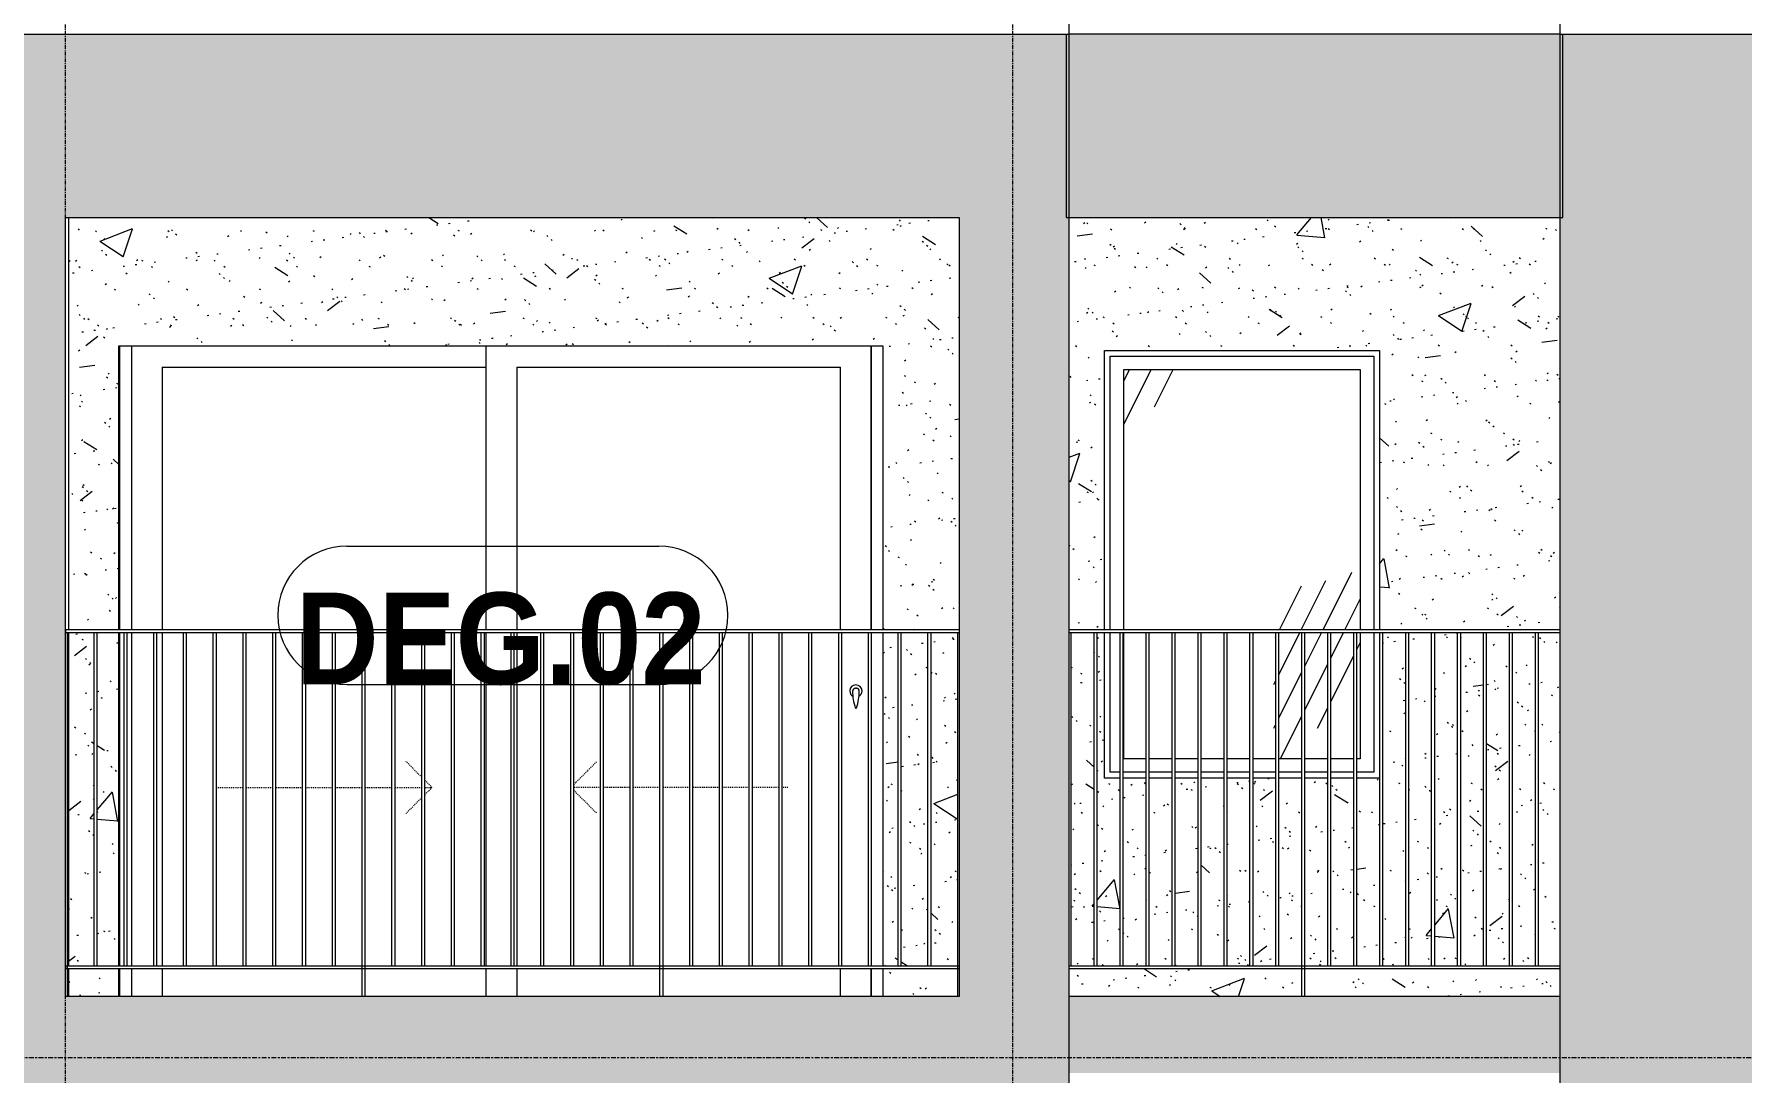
# Model space of a CAD drawing. Header units: millimetres. Extents: x 9199 to 175431, y -4466 to 35300.
# Drawn here: x 107999 to 113587, y 8950 to 12350 of the extents above; entities that cross this region are included whole.
import ezdxf

# ---------------------------------------------------------------- set-up
doc = ezdxf.new("R2010")
doc.units = ezdxf.units.MM
for name, pattern in [('Centre', [31.75, 6.35, -4.7625, 15.875, -4.7625]), ('Dash', [6, 3, -3]), ('Grid Line', [22.225, 12.7, -3.175, 3.175, -3.175])]:
    doc.linetypes.add(name, pattern=pattern)
for name, color, linetype, lineweight in [('0-2', 250, 'Continuous', 5), ('A-DOOR', 31, 'Continuous', 9), ('A-DOOR-FRAM', 31, 'Continuous', 9), ('A-DOOR-HDLN', 31, 'Dash', 18), ('A-DOOR-IDEN', 31, 'Continuous', 9), ('A-FLOR-HRAL', 11, 'Continuous', 9), ('A-FLOR-HRAL-1', 253, 'Continuous', 9), ('A-FLOR-LEVL-2', 51, 'Centre', 9), ('A-GLAZ', 151, 'Continuous', 9), ('A-GLAZ-1', 253, 'Continuous', 9), ('A-GLAZ-2', 7, 'Continuous', 9), ('A-WALL', 113, 'Continuous', 9), ('A-WALL-PATT-1', 9, 'Continuous', 9), ('A-WALL-PATT-2', 111, 'Continuous', 5), ('I-WALL', 2, 'Continuous', 9), ('I-WALL-1', 7, 'Continuous', 9), ('S-GRID-1', 1, 'Grid Line', 9)]:
    doc.layers.add(name, color=color, linetype=linetype, lineweight=lineweight)
doc.styles.add('Arial_B_2', font='arialbd.ttf', dxfattribs={"width": 0.9, "height": 300})
pattern_1 = [(50, (-51555.6, 1200), (1093.104, -95.634), [114.3, -1257.3]), (355, (-51555.6, 1200), (-211.46, 1146.34), [91.44, -1005.84]), (100.451, (-51464.5, 1192), (881.656, 1050.7), [97.14, -1068.54]), (46.184, (-51555.6, 1504.8), (1626.475, -252.26), [171.45, -1885.95]), (96.636, (-51420, 1483.8), (1424.42, 1484.57), [145.71, -1602.81]), (351.184, (-51555.6, 1504.8), (1424.43, 1484.55), [137.16, -1508.76]), (21, (-51403.2, 1428.6), (909.686, -613.59), [114.3, -1257.3]), (326, (-51403.2, 1428.6), (370.81, 1105.13), [91.44, -1005.84]), (71.451, (-51327.4, 1377.5), (1280.503, 491.53), [97.14, -1068.54]), (37.5, (-51555.58, 1200), (18.5313, 507.33), [50.292, -943.356, 50.292, -970.788, -1009.65]), (37.5, (-51555.58, 1200), (18.5313, 507.33), [-2014.728, 50.292, -959.358]), (7.5, (-51555.6, 1200), (400.918, 601.084), [50.292, -531.876, 50.292, -920.496, -384.81]), (7.5, (-51555.6, 1200), (400.918, 601.084), [-1552.956, 50.292, -334.518]), (327.5, (-51895.43, 1200), (813.545, -34.374), [50.292, -330.708, 50.292, -1138.428, -1577.34]), (327.5, (-51895.43, 1200), (813.545, -34.374), [-1569.72, 50.292, -1527.048]), (317.5, (-52047.8, 1200), (888.775, 152.56), [50.292, -445.008, 50.292, -739.14, -1120.14]), (317.5, (-52047.8, 1200), (888.775, 152.56), [-1284.73, 50.29, -1069.85])]
pattern_2 = [(37.5, (-51555.58, 1200), (-4.79953, 146.8239), [5.029, -110.795, 5.029, -124.511, -123.825]), (37.5, (-51555.58, 1200), (-4.79953, 146.8239), [-245.364, 5.029, -118.796]), (7.5, (-51555.58, 1200), (134.8574, 215.0472), [5.029, -57.455, 5.029, -99.365, -40.005]), (7.5, (-51555.58, 1200), (134.8574, 215.0472), [-166.878, 5.029, -34.976]), (327.5, (-51649.3, 1200), (237.29776, 0.4316), [5.029, -33.071, 5.029, -132.131, -179.07]), (327.5, (-51649.3, 1200), (237.29776, 0.4316), [-175.26, 5.029, -174.041]), (317.5, (-51649.3, 1200), (229.067, 66.8792), [5.029, -14.021, 5.029, -84.887, -102.87]), (317.5, (-51649.3, 1200), (229.067, 66.8792), [-108.966, 5.029, -97.841])]

# ---------------------------------------------------------------- blocks, each defined once
blk = doc.blocks.new('M_Fixed - 900 x 1400-V242-TKCS_MẶT ĐỨNG HƯỚNG TÂY')
at = {"layer": 'A-GLAZ'}
h = blk.add_hatch(dxfattribs=at)
h.set_pattern_fill('FP_26', color=256, style=0, pattern_type=2)
h.set_pattern_definition([(63.435, (-51365, 1295.2), (-766.75, 2300.24), [952.5, -571.5, 952.5, -571.5, -1211.71]), (63.435, (-51365, 1295.2), (-766.75, 2300.24), [-3048, 381, -830.7]), (63.435, (-51412.7, 1342.9), (-766.75, 2300.24), [762, -952.5, 571.5, -571.5, -1402.21]), (63.435, (-51412.7, 1342.9), (-766.75, 2300.24), [-2857.5, 666.75, -735.46]), (63.435, (-51412.7, 1485.8), (-766.75, 2300.24), [571.5, -1143, 381, -571.5, -1592.71]), (63.435, (-51412.7, 1485.8), (-766.75, 2300.24), [-2667, 857.25, -735.46]), (63.435, (-51269.8, 1342.9), (-766.75, 2300.24), [571.5, -1143, 476.25, -2068.96]), (63.435, (-51127, 1485.8), (-766.75, 2300.24), [285.75, -1428.75, 190.5, -2354.71]), (63.435, (-51365, 1723.9), (-766.75, 2300.24), [190.5, -1428.75, 190.5, -762, -1687.96]), (63.435, (-51365, 1723.9), (-766.75, 2300.24), [-2571.75, 476.25, -1211.7]), (63.435, (-50507.8, 1581), (-766.75, 2300.24), [952.5, -1428.75, 1143, -754.51]), (63.435, (-50507.8, 1438.1), (-766.75, 2300.24), [1333.5, -952.5, 1428.75, -564.01]), (63.435, (-50412.6, 1485.8), (-766.75, 2300.24), [1524, -762, 1143, -830.71]), (63.435, (-50269.7, 1628.6), (-766.75, 2300.24), [952.5, -1333.5, 762, -1211.71]), (63.435, (-50412.6, 1914.4), (-766.75, 2300.24), [476.25, -1905, 571.5, -1306.96]), (63.435, (-50126.8, 1771.5), (-766.75, 2300.24), [381, -1905, 381, -1592.71])])
h.paths.add_polyline_path([(-69500.5, 9978), (-69500.5, 10390), (-69573.9, 10390), (-69573.9, 9978)])
h.paths.add_polyline_path([(-69490.5, 9978), (-69415.6, 9978), (-69415.6, 10390), (-69490.5, 10390), (-69490.5, 10004.4)])
h.paths.add_polyline_path([(-69405.6, 9978), (-69330.7, 9978), (-69330.7, 10390), (-69405.6, 10390), (-69405.6, 10004.4)])
h.paths.add_polyline_path([(-69320.7, 9978), (-69245.7, 9978), (-69245.7, 10390), (-69320.7, 10390), (-69320.7, 10004.4)])
h.paths.add_polyline_path([(-69235.7, 9978), (-69160.8, 9978), (-69161.9, 10390), (-69235.7, 10390), (-69235.7, 10004.4)])
h.paths.add_polyline_path([(-68799.9, 9978), (-68799.9, 10390), (-68811, 10390), (-68811, 9978)])
h.paths.add_polyline_path([(-68821, 9978), (-68821, 10390), (-68896, 10390), (-68896, 9978)])
h.paths.add_polyline_path([(-69150.8, 9978), (-69075.8, 9978), (-69075.8, 10390), (-69150.8, 10390), (-69150.8, 10004.4)])
h.paths.add_polyline_path([(-68906, 9978), (-68906, 10390), (-68980.9, 10390), (-68980.9, 9978)])
h.paths.add_polyline_path([(-69065.8, 9978), (-68990.9, 9978), (-68990.9, 10390), (-69065.8, 10390), (-69065.8, 10004.4)])
h.paths.add_polyline_path([(-69573.9, 10400), (-68799.9, 10400), (-68799.9, 11252), (-69573.9, 11252), (-69573.9, 11100.4)])
at = {"layer": 'A-GLAZ-2'}
for p, q in [((-69617.9, 10400), (-69617.9, 11296)), ((-69617.9, 11296), (-68755.9, 11296)), ((-68755.9, 11296), (-68755.9, 10400)), ((-69573.9, 10400), (-69573.9, 11252)), ((-69573.9, 11252), (-68799.9, 11252)), ((-68799.9, 11252), (-68799.9, 10400)), ((-69617.9, 9934), (-69617.9, 10390)), ((-69573.9, 9978), (-69573.9, 10390)), ((-68799.9, 10390), (-68799.9, 9978)), ((-68755.9, 10390), (-68755.9, 9934)), ((-69500.5, 9978), (-69573.9, 9978)), ((-69415.6, 9978), (-69490.5, 9978)), ((-69330.7, 9978), (-69405.6, 9978)), ((-69245.7, 9978), (-69320.7, 9978)), ((-69160.8, 9978), (-69235.7, 9978)), ((-69075.8, 9978), (-69150.8, 9978)), ((-68990.9, 9978), (-69065.8, 9978)), ((-68906, 9978), (-68980.9, 9978)), ((-68821, 9978), (-68896, 9978)), ((-68799.9, 9978), (-68811, 9978)), ((-69585.5, 9934), (-69617.9, 9934)), ((-69500.5, 9934), (-69575.5, 9934)), ((-69415.6, 9934), (-69490.5, 9934)), ((-69330.7, 9934), (-69405.6, 9934)), ((-69245.7, 9934), (-69320.7, 9934)), ((-69160.8, 9934), (-69235.7, 9934)), ((-69075.8, 9934), (-69150.8, 9934)), ((-68990.9, 9934), (-69065.8, 9934)), ((-68906, 9934), (-68980.9, 9934)), ((-68821, 9934), (-68896, 9934)), ((-68755.9, 9934), (-68811, 9934))]:
    blk.add_line(p, q, dxfattribs=at)
blk = doc.blocks.new('Railing - 10mm-901206-TKCS_MẶT ĐỨNG HƯỚNG TÂY')
at = {"layer": 'A-FLOR-HRAL-1'}
for p, q in [((-68226.4, 5900), (-68226.4, 6990)), ((-68216.4, 5900), (-68216.4, 6990))]:
    blk.add_line(p, q, dxfattribs=at)
blk = doc.blocks.new('Railing - 50 x 10mm-901224-TKCS_MẶT ĐỨNG HƯỚNG TÂY')
at = {"layer": 'A-FLOR-HRAL-1'}
for p, q in [((-68990.9, 5800), (-68990.9, 6990)), ((-68980.9, 6990), (-68990.9, 6990)), ((-68980.9, 5800), (-68980.9, 6990))]:
    blk.add_line(p, q, dxfattribs=at)
blk = doc.blocks.new('Railing - 10mm-V147-TKCS_MẶT ĐỨNG HƯỚNG TÂY')
at = {"layer": 'A-FLOR-HRAL-1'}
blk.add_line((-69745.352937, 5900), (-69745.352937, 6990), dxfattribs=at)
blk = doc.blocks.new('Railing - Railing-V176-TKCS_MẶT ĐỨNG HƯỚNG TÂY')
at = {"layer": 'A-FLOR-HRAL-1'}
for p, q in [((-69751.9, 12700), (-68146.9, 12700)), ((-68146.9, 12690), (-69751.9, 12690))]:
    blk.add_line(p, q, dxfattribs=at)
for name, p in [('Railing - 10mm-V147-TKCS_MẶT ĐỨNG HƯỚNG TÂY', (0, 6800)), ('Railing - 10mm-901206-TKCS_MẶT ĐỨNG HƯỚNG TÂY', (-1444, 6800)), ('Railing - 10mm-901206-TKCS_MẶT ĐỨNG HƯỚNG TÂY', (-1359, 6800)), ('Railing - 10mm-901206-TKCS_MẶT ĐỨNG HƯỚNG TÂY', (-1274.1, 6800)), ('Railing - 10mm-901206-TKCS_MẶT ĐỨNG HƯỚNG TÂY', (-1189.2, 6800)), ('Railing - 10mm-901206-TKCS_MẶT ĐỨNG HƯỚNG TÂY', (-1104.2, 6800)), ('Railing - 10mm-901206-TKCS_MẶT ĐỨNG HƯỚNG TÂY', (-1019.3, 6800)), ('Railing - 10mm-901206-TKCS_MẶT ĐỨNG HƯỚNG TÂY', (-934.3, 6800)), ('Railing - 10mm-901206-TKCS_MẶT ĐỨNG HƯỚNG TÂY', (-849.4, 6800)), ('Railing - 50 x 10mm-901224-TKCS_MẶT ĐỨNG HƯỚNG TÂY', (0, 6800)), ('Railing - 10mm-901206-TKCS_MẶT ĐỨNG HƯỚNG TÂY', (-679.5, 6800)), ('Railing - 10mm-901206-TKCS_MẶT ĐỨNG HƯỚNG TÂY', (-594.6, 6800)), ('Railing - 10mm-901206-TKCS_MẶT ĐỨNG HƯỚNG TÂY', (-509.6, 6800)), ('Railing - 10mm-901206-TKCS_MẶT ĐỨNG HƯỚNG TÂY', (-424.7, 6800)), ('Railing - 10mm-901206-TKCS_MẶT ĐỨNG HƯỚNG TÂY', (-339.8, 6800)), ('Railing - 10mm-901206-TKCS_MẶT ĐỨNG HƯỚNG TÂY', (-254.8, 6800)), ('Railing - 10mm-901206-TKCS_MẶT ĐỨNG HƯỚNG TÂY', (-169.9, 6800)), ('Railing - 10mm-901206-TKCS_MẶT ĐỨNG HƯỚNG TÂY', (-84.9, 6800)), ('Railing - 10mm-901206-TKCS_MẶT ĐỨNG HƯỚNG TÂY', (0, 6800))]:
    blk.add_blockref(name, p)
blk = doc.blocks.new('Top Rail Type - Top Rail_Internal_-883694-TKCS_MẶT ĐỨNG HƯỚNG TÂY')
at = {"layer": 'A-FLOR-HRAL-1'}
for p, q in [((-68146.9, 7000), (-69751.9, 7000)), ((-68146.9, 6990), (-69751.9, 6990))]:
    blk.add_line(p, q, dxfattribs=at)
blk = doc.blocks.new('NCV_TKTC_TANG 3 - 4_rvt-4-TKCS_MẶT ĐỨNG HƯỚNG TÂY')
at = {"layer": 'A-WALL-PATT-1'}
h = blk.add_hatch(dxfattribs=at)
h.set_pattern_fill('FP_19', color=256, style=0, pattern_type=2)
h.set_pattern_definition(pattern_1)
h.paths.add_polyline_path([(-70116.9, 9200), (-70116.9, 9290), (-70362.4, 9290), (-70362.4, 9200), (-70178.1, 9200)])
h.paths.add_polyline_path([(-73026.9, 9200), (-72862.4, 9200), (-72862.4, 9290), (-73026.9, 9290), (-73026.9, 9212.2)])
h.paths.add_polyline_path([(-70301.8, 9300), (-70214.4, 9300), (-70214.4, 10390), (-70301.8, 10390), (-70301.8, 10004.4)])
h.paths.add_polyline_path([(-73026.9, 9300), (-72942.9, 9300), (-72942.9, 10390), (-73026.9, 10390), (-73026.9, 10004.4)])
h.paths.add_polyline_path([(-72862.4, 9300), (-72862.4, 10390), (-72932.9, 10390), (-72932.9, 9300)])
h.paths.add_polyline_path([(-70362.4, 9300), (-70311.8, 9300), (-70311.8, 10390), (-70362.4, 10390), (-70362.4, 10004.4)])
h.paths.add_polyline_path([(-70204.4, 9300), (-70116.9, 9300), (-70116.9, 10390), (-70204.4, 10390), (-70204.4, 10004.4)])
h.paths.add_polyline_path([(-70233.7, 10400), (-70111.9, 10400), (-70111.9, 11750), (-73026.9, 11750), (-73026.9, 10400), (-72862.4, 10400), (-72862.4, 11330), (-70362.4, 11330), (-70362.4, 10400)])
h = blk.add_hatch(dxfattribs=at)
h.set_pattern_fill('FP_20', color=256, style=0, pattern_type=2)
h.set_pattern_definition(pattern_2)
h.paths.add_polyline_path([(-70116.9, 9200), (-70116.9, 9290), (-70362.4, 9290), (-70362.4, 9200), (-70178.1, 9200)])
h.paths.add_polyline_path([(-73026.9, 9200), (-72862.4, 9200), (-72862.4, 9290), (-73026.9, 9290), (-73026.9, 9212.2)])
h.paths.add_polyline_path([(-70301.8, 9300), (-70214.4, 9300), (-70214.4, 10390), (-70301.8, 10390), (-70301.8, 10004.4)])
h.paths.add_polyline_path([(-73026.9, 9300), (-72942.9, 9300), (-72942.9, 10390), (-73026.9, 10390), (-73026.9, 10004.4)])
h.paths.add_polyline_path([(-72862.4, 9300), (-72862.4, 10390), (-72932.9, 10390), (-72932.9, 9300)])
h.paths.add_polyline_path([(-70362.4, 9300), (-70311.8, 9300), (-70311.8, 10390), (-70362.4, 10390), (-70362.4, 10004.4)])
h.paths.add_polyline_path([(-70204.4, 9300), (-70116.9, 9300), (-70116.9, 10390), (-70204.4, 10390), (-70204.4, 10004.4)])
h.paths.add_polyline_path([(-70233.7, 10400), (-70111.9, 10400), (-70111.9, 11750), (-73026.9, 11750), (-73026.9, 10400), (-72862.4, 10400), (-72862.4, 11330), (-70362.4, 11330), (-70362.4, 10400)])
h = blk.add_hatch(dxfattribs=at)
h.set_pattern_fill('FP_19', color=256, style=0, pattern_type=2)
h.set_pattern_definition(pattern_1)
h.paths.add_polyline_path([(-69732, 9200), (-68990.9, 9200), (-68990.9, 9290), (-69751.9, 9290), (-69751.9, 9200), (-69740.3, 9200)])
h.paths.add_polyline_path([(-68186, 9200), (-68146.9, 9200), (-68146.9, 9290), (-68980.9, 9290), (-68980.9, 9200), (-68249.2, 9200)])
h.paths.add_polyline_path([(-69490.5, 9300), (-69415.6, 9300), (-69415.6, 9915), (-69490.5, 9915)])
h.paths.add_polyline_path([(-69075.8, 9300), (-69075.8, 9915), (-69150.8, 9915), (-69150.8, 9300), (-69119.9, 9300)])
h.paths.add_polyline_path([(-69065.8, 9300), (-68990.9, 9300), (-68990.9, 9915), (-69065.8, 9915), (-69065.8, 9634.7)])
h.paths.add_polyline_path([(-68980.9, 9300), (-68906, 9300), (-68906, 9915), (-68980.9, 9915), (-68980.9, 9707.1)])
h.paths.add_polyline_path([(-68896, 9300), (-68821, 9300), (-68821, 9915), (-68896, 9915), (-68896, 9779.5)])
h.paths.add_polyline_path([(-68811, 9300), (-68736.1, 9300), (-68736.9, 9915), (-68811, 9915), (-68811, 9851.9)])
h.paths.add_polyline_path([(-68726.1, 9300), (-68651.1, 9300), (-68651.1, 10390), (-68726.1, 10390), (-68726.1, 9899.1)])
h.paths.add_polyline_path([(-68641.1, 9300), (-68566.2, 9300), (-68566.2, 10390), (-68641.1, 10390), (-68641.1, 9774.5)])
h.paths.add_polyline_path([(-68481.3, 9300), (-68481.3, 10390), (-68556.2, 10390), (-68556.2, 9300)])
h.paths.add_polyline_path([(-69500.5, 9300), (-69500.5, 9915), (-69575.5, 9915), (-69575.5, 9300)])
h.paths.add_polyline_path([(-69585.5, 9300), (-69585.5, 9915), (-69636.9, 9915), (-69636.9, 10390), (-69660.4, 10390), (-69660.4, 9300)])
h.paths.add_polyline_path([(-69745.4, 9300), (-69670.4, 9300), (-69670.4, 10390), (-69745.4, 10390), (-69745.4, 9350.5)])
h.paths.add_polyline_path([(-69235.7, 9300), (-69160.8, 9300), (-69160.8, 9915), (-69235.7, 9915), (-69235.7, 9489.9)])
h.paths.add_polyline_path([(-68471.3, 9300), (-68396.3, 9300), (-68396.3, 10390), (-68471.3, 10390), (-68471.3, 9525.5)])
h.paths.add_polyline_path([(-68386.3, 9300), (-68311.4, 9300), (-68311.4, 10390), (-68386.3, 10390), (-68386.3, 9400.9)])
h.paths.add_polyline_path([(-69245.7, 9300), (-69245.7, 9915), (-69320.7, 9915), (-69320.7, 9300)])
h.paths.add_polyline_path([(-69330.7, 9300), (-69330.7, 9915), (-69405.6, 9915), (-69405.6, 9300)])
h.paths.add_polyline_path([(-68146.9, 9300), (-68146.9, 10390), (-68216.4, 10390), (-68216.4, 9300), (-68212.1, 9300)])
h.paths.add_polyline_path([(-68301.4, 9300), (-68226.4, 9300), (-68226.4, 10390), (-68301.4, 10390), (-68301.4, 9642.9)])
h.paths.add_polyline_path([(-69687.4, 10400), (-69636.9, 10400), (-69636.9, 11315), (-68736.9, 11315), (-68736.9, 10400), (-68146.9, 10400), (-68146.9, 11750), (-69751.9, 11750), (-69751.9, 10400)])
h = blk.add_hatch(dxfattribs=at)
h.set_pattern_fill('FP_20', color=256, style=0, pattern_type=2)
h.set_pattern_definition(pattern_2)
h.paths.add_polyline_path([(-69732, 9200), (-68990.9, 9200), (-68990.9, 9290), (-69751.9, 9290), (-69751.9, 9200), (-69740.3, 9200)])
h.paths.add_polyline_path([(-68186, 9200), (-68146.9, 9200), (-68146.9, 9290), (-68980.9, 9290), (-68980.9, 9200), (-68249.2, 9200)])
h.paths.add_polyline_path([(-69490.5, 9300), (-69415.6, 9300), (-69415.6, 9915), (-69490.5, 9915)])
h.paths.add_polyline_path([(-69075.8, 9300), (-69075.8, 9915), (-69150.8, 9915), (-69150.8, 9300), (-69119.9, 9300)])
h.paths.add_polyline_path([(-69065.8, 9300), (-68990.9, 9300), (-68990.9, 9915), (-69065.8, 9915), (-69065.8, 9634.7)])
h.paths.add_polyline_path([(-68980.9, 9300), (-68906, 9300), (-68906, 9915), (-68980.9, 9915), (-68980.9, 9707.1)])
h.paths.add_polyline_path([(-68896, 9300), (-68821, 9300), (-68821, 9915), (-68896, 9915), (-68896, 9779.5)])
h.paths.add_polyline_path([(-68811, 9300), (-68736.1, 9300), (-68736.9, 9915), (-68811, 9915), (-68811, 9851.9)])
h.paths.add_polyline_path([(-68726.1, 9300), (-68651.1, 9300), (-68651.1, 10390), (-68726.1, 10390), (-68726.1, 9899.1)])
h.paths.add_polyline_path([(-68641.1, 9300), (-68566.2, 9300), (-68566.2, 10390), (-68641.1, 10390), (-68641.1, 9774.5)])
h.paths.add_polyline_path([(-68481.3, 9300), (-68481.3, 10390), (-68556.2, 10390), (-68556.2, 9300)])
h.paths.add_polyline_path([(-69500.5, 9300), (-69500.5, 9915), (-69575.5, 9915), (-69575.5, 9300)])
h.paths.add_polyline_path([(-69585.5, 9300), (-69585.5, 9915), (-69636.9, 9915), (-69636.9, 10390), (-69660.4, 10390), (-69660.4, 9300)])
h.paths.add_polyline_path([(-69745.4, 9300), (-69670.4, 9300), (-69670.4, 10390), (-69745.4, 10390), (-69745.4, 9350.5)])
h.paths.add_polyline_path([(-69235.7, 9300), (-69160.8, 9300), (-69160.8, 9915), (-69235.7, 9915), (-69235.7, 9489.9)])
h.paths.add_polyline_path([(-68471.3, 9300), (-68396.3, 9300), (-68396.3, 10390), (-68471.3, 10390), (-68471.3, 9525.5)])
h.paths.add_polyline_path([(-68386.3, 9300), (-68311.4, 9300), (-68311.4, 10390), (-68386.3, 10390), (-68386.3, 9400.9)])
h.paths.add_polyline_path([(-69245.7, 9300), (-69245.7, 9915), (-69320.7, 9915), (-69320.7, 9300)])
h.paths.add_polyline_path([(-69330.7, 9300), (-69330.7, 9915), (-69405.6, 9915), (-69405.6, 9300)])
h.paths.add_polyline_path([(-68146.9, 9300), (-68146.9, 10390), (-68216.4, 10390), (-68216.4, 9300), (-68212.1, 9300)])
h.paths.add_polyline_path([(-68301.4, 9300), (-68226.4, 9300), (-68226.4, 10390), (-68301.4, 10390), (-68301.4, 9642.9)])
h.paths.add_polyline_path([(-69687.4, 10400), (-69636.9, 10400), (-69636.9, 11315), (-68736.9, 11315), (-68736.9, 10400), (-68146.9, 10400), (-68146.9, 11750), (-69751.9, 11750), (-69751.9, 10400)])
at = {"layer": 'I-WALL-1'}
for p, q in [((-73026.9, 11750), (-73026.9, 10400)), ((-72862.4, 10400), (-72862.4, 11330)), ((-72862.4, 11330), (-70362.4, 11330)), ((-70362.4, 11330), (-70362.4, 10400)), ((-69636.9, 10400), (-69636.9, 11315)), ((-69636.9, 11315), (-68736.9, 11315)), ((-68736.9, 11315), (-68736.9, 10400)), ((-73026.9, 10390), (-73026.9, 9300)), ((-72862.4, 9300), (-72862.4, 10390)), ((-70362.4, 10390), (-70362.4, 9300)), ((-69636.9, 9915), (-69636.9, 10390)), ((-68736.9, 10390), (-68736.9, 9915)), ((-69585.5, 9915), (-69636.9, 9915)), ((-69500.5, 9915), (-69575.5, 9915)), ((-69415.6, 9915), (-69490.5, 9915)), ((-69330.7, 9915), (-69405.6, 9915)), ((-69245.7, 9915), (-69320.7, 9915)), ((-69160.8, 9915), (-69235.7, 9915)), ((-69075.8, 9915), (-69150.8, 9915)), ((-68990.9, 9915), (-69065.8, 9915)), ((-68906, 9915), (-68980.9, 9915)), ((-68821, 9915), (-68896, 9915)), ((-68736.9, 9915), (-68811, 9915)), ((-73026.9, 9290), (-73026.9, 9200)), ((-72862.4, 9200), (-72862.4, 9290)), ((-70362.4, 9290), (-70362.4, 9200))]:
    blk.add_line(p, q, dxfattribs=at)
at = {"layer": 'A-FLOR-HRAL-1'}
for name, p in [('Top Rail Type - Top Rail_Internal_-883694-TKCS_MẶT ĐỨNG HƯỚNG TÂY', (0, 3400)), ('Railing - Railing-V176-TKCS_MẶT ĐỨNG HƯỚNG TÂY', (0, -3400))]:
    blk.add_blockref(name, p, dxfattribs=at)
at = {"layer": 'A-GLAZ-1'}
blk.add_blockref('M_Fixed - 900 x 1400-V242-TKCS_MẶT ĐỨNG HƯỚNG TÂY', (0, 0), dxfattribs=at)
blk = doc.blocks.new('Railing - 10mm-1251313-TKCS_MẶT ĐỨNG HƯỚNG TÂY')
at = {"layer": 'A-FLOR-HRAL'}
for p, q in [((-70214.4, 2500), (-70214.4, 3590)), ((-70204.4, 2500), (-70204.4, 3590))]:
    blk.add_line(p, q, dxfattribs=at)
blk = doc.blocks.new('Railing - 50 x 10mm-V205-TKCS_MẶT ĐỨNG HƯỚNG TÂY')
at = {"layer": 'A-FLOR-HRAL'}
for p, q in [((-71091.4, 5800), (-71091.4, 6990)), ((-71081.4, 6990), (-71091.4, 6990)), ((-71081.4, 5800), (-71081.4, 6990))]:
    blk.add_line(p, q, dxfattribs=at)
blk = doc.blocks.new('Railing - 50 x 10mm-V206-TKCS_MẶT ĐỨNG HƯỚNG TÂY')
at = {"layer": 'A-FLOR-HRAL'}
for p in [(-70116.9, 5800), (-70111.9, 6990)]:
    blk.add_line(p, (-70116.9, 6990), dxfattribs=at)
blk = doc.blocks.new('Railing - 50 x 10mm-V207-TKCS_MẶT ĐỨNG HƯỚNG TÂY')
at = {"layer": 'A-FLOR-HRAL'}
for p, q in [((-73030.3, 6990), (-73036.9, 6990)), ((-73030.3, 5800), (-73030.3, 6990))]:
    blk.add_line(p, q, dxfattribs=at)
blk = doc.blocks.new('Railing - Railing-3235328-TKCS_MẶT ĐỨNG HƯỚNG TÂY')
at = {"layer": 'A-FLOR-HRAL'}
for p, q in [((-73035.3, 9290), (-73035.3, 9300)), ((-73035.3, 9300), (-70111.9, 9300)), ((-70111.9, 9290), (-73035.3, 9290))]:
    blk.add_line(p, q, dxfattribs=at)
for name, p in [('Railing - 50 x 10mm-V207-TKCS_MẶT ĐỨNG HƯỚNG TÂY', (0, 3400)), ('Railing - 10mm-1251313-TKCS_MẶT ĐỨNG HƯỚNG TÂY', (-2728.5, 6800)), ('Railing - 10mm-1251313-TKCS_MẶT ĐỨNG HƯỚNG TÂY', (-2631, 6800)), ('Railing - 10mm-1251313-TKCS_MẶT ĐỨNG HƯỚNG TÂY', (-2533.6, 6800)), ('Railing - 10mm-1251313-TKCS_MẶT ĐỨNG HƯỚNG TÂY', (-2436.1, 6800)), ('Railing - 10mm-1251313-TKCS_MẶT ĐỨNG HƯỚNG TÂY', (-2338.7, 6800)), ('Railing - 10mm-1251313-TKCS_MẶT ĐỨNG HƯỚNG TÂY', (-2241.3, 6800)), ('Railing - 10mm-1251313-TKCS_MẶT ĐỨNG HƯỚNG TÂY', (-2143.8, 6800)), ('Railing - 10mm-1251313-TKCS_MẶT ĐỨNG HƯỚNG TÂY', (-2046.4, 6800)), ('Railing - 10mm-1251313-TKCS_MẶT ĐỨNG HƯỚNG TÂY', (-1948.9, 6800)), ('Railing - 50 x 10mm-V205-TKCS_MẶT ĐỨNG HƯỚNG TÂY', (-974.5, 3400)), ('Railing - 10mm-1251313-TKCS_MẶT ĐỨNG HƯỚNG TÂY', (-1754, 6800)), ('Railing - 10mm-1251313-TKCS_MẶT ĐỨNG HƯỚNG TÂY', (-1656.6, 6800)), ('Railing - 10mm-1251313-TKCS_MẶT ĐỨNG HƯỚNG TÂY', (-1559.1, 6800)), ('Railing - 10mm-1251313-TKCS_MẶT ĐỨNG HƯỚNG TÂY', (-1461.7, 6800)), ('Railing - 10mm-1251313-TKCS_MẶT ĐỨNG HƯỚNG TÂY', (-1364.2, 6800)), ('Railing - 10mm-1251313-TKCS_MẶT ĐỨNG HƯỚNG TÂY', (-1266.8, 6800)), ('Railing - 10mm-1251313-TKCS_MẶT ĐỨNG HƯỚNG TÂY', (-1169.3, 6800)), ('Railing - 10mm-1251313-TKCS_MẶT ĐỨNG HƯỚNG TÂY', (-1071.9, 6800)), ('Railing - 10mm-1251313-TKCS_MẶT ĐỨNG HƯỚNG TÂY', (-974.5, 6800)), ('Railing - 50 x 10mm-V205-TKCS_MẶT ĐỨNG HƯỚNG TÂY', (0, 3400)), ('Railing - 10mm-1251313-TKCS_MẶT ĐỨNG HƯỚNG TÂY', (-779.6, 6800)), ('Railing - 10mm-1251313-TKCS_MẶT ĐỨNG HƯỚNG TÂY', (-682.1, 6800)), ('Railing - 10mm-1251313-TKCS_MẶT ĐỨNG HƯỚNG TÂY', (-584.7, 6800)), ('Railing - 10mm-1251313-TKCS_MẶT ĐỨNG HƯỚNG TÂY', (-487.2, 6800)), ('Railing - 10mm-1251313-TKCS_MẶT ĐỨNG HƯỚNG TÂY', (-389.8, 6800)), ('Railing - 10mm-1251313-TKCS_MẶT ĐỨNG HƯỚNG TÂY', (-292.3, 6800)), ('Railing - 10mm-1251313-TKCS_MẶT ĐỨNG HƯỚNG TÂY', (-194.9, 6800)), ('Railing - 10mm-1251313-TKCS_MẶT ĐỨNG HƯỚNG TÂY', (-97.4, 6800)), ('Railing - 10mm-1251313-TKCS_MẶT ĐỨNG HƯỚNG TÂY', (0, 6800)), ('Railing - 50 x 10mm-V206-TKCS_MẶT ĐỨNG HƯỚNG TÂY', (0, 3400))]:
    blk.add_blockref(name, p)
blk = doc.blocks.new('Top Rail Type - Top Rail_Internal_-3235331-TKCS_MẶT ĐỨNG HƯỚNG TÂY')
at = {"layer": 'A-FLOR-HRAL'}
for p, q in [((-73035.3, 10390), (-73035.3, 10400)), ((-70111.9, 10400), (-73035.3, 10400)), ((-70111.9, 10390), (-73035.3, 10390))]:
    blk.add_line(p, q, dxfattribs=at)
blk = doc.blocks.new('DEG_02-DEG_03 - DEG_02-2500x2400mm-CỬA ĐI 02 CÁNH TRƯỢT-V219-TKCS_MẶT ĐỨNG HƯỚNG TÂY')
at = {"layer": 'A-DOOR'}
for p, q in [((-71660.3, 10400), (-71660.3, 11330)), ((-70400.3, 11330), (-70400.3, 10400)), ((-72720.3, 11260), (-72720.3, 10400)), ((-72720.3, 11260), (-71660.3, 11260)), ((-71560.3, 11260), (-71560.3, 10400)), ((-71560.3, 11260), (-70500.3, 11260)), ((-70500.3, 10400), (-70500.3, 11260)), ((-72720.3, 10390), (-72720.3, 9300)), ((-71660.3, 9300), (-71660.3, 10390)), ((-71560.3, 10390), (-71560.3, 9300)), ((-72720.3, 9290), (-72720.3, 9200)), ((-71660.3, 9200), (-71660.3, 9290)), ((-71560.3, 9290), (-71560.3, 9200)), ((-70500.3, 9200), (-70500.3, 9290)), ((-70400.3, 9290), (-70400.3, 9200))]:
    blk.add_line(p, q, dxfattribs=at)
at = {"layer": 'A-DOOR', "flags": 128}
blk.add_lwpolyline([(-70448.8, 10208.7), (-70448.8, 10208.7), (-70448.8, 10208.7), (-70448.8, 10208.7), (-70448.8, 10208.7), (-70448.9, 10208.7), (-70448.9, 10208.7), (-70448.9, 10208.7), (-70448.9, 10208.7), (-70448.9, 10208.7), (-70449, 10208.7), (-70449, 10208.7), (-70449, 10208.7), (-70449, 10208.7), (-70449.1, 10208.7), (-70449.1, 10208.7), (-70449.1, 10208.7), (-70449.2, 10208.7), (-70449.2, 10208.7), (-70449.3, 10208.7), (-70449.3, 10208.7), (-70449.4, 10208.7), (-70449.4, 10208.7), (-70449.5, 10208.7), (-70449.5, 10208.7), (-70449.6, 10208.7), (-70449.6, 10208.7), (-70449.7, 10208.7), (-70449.7, 10208.7), (-70449.8, 10208.7), (-70449.8, 10208.7), (-70449.9, 10208.7), (-70449.9, 10208.7), (-70450, 10208.7), (-70450.1, 10208.7), (-70450.1, 10208.7), (-70450.2, 10208.7), (-70450.2, 10208.7), (-70450.3, 10208.7), (-70450.4, 10208.7), (-70450.4, 10208.7), (-70450.5, 10208.7), (-70450.5, 10208.7), (-70450.6, 10208.7), (-70450.7, 10208.7), (-70450.7, 10208.7), (-70450.8, 10208.7), (-70450.8, 10208.7), (-70450.9, 10208.7), (-70450.9, 10208.7), (-70451, 10208.7), (-70451, 10208.7), (-70451.1, 10208.7), (-70451.1, 10208.7), (-70451.2, 10208.7), (-70451.2, 10208.7), (-70451.3, 10208.7), (-70451.3, 10208.7), (-70451.4, 10208.7), (-70451.4, 10208.7), (-70451.5, 10208.7), (-70451.5, 10208.7), (-70451.5, 10208.7), (-70451.6, 10208.7), (-70451.6, 10208.7), (-70451.6, 10208.7), (-70451.7, 10208.7), (-70451.7, 10208.7), (-70451.7, 10208.7), (-70451.7, 10208.7), (-70451.7, 10208.7), (-70451.8, 10208.7), (-70451.8, 10208.7), (-70451.8, 10208.7), (-70451.8, 10208.7), (-70451.8, 10208.7), (-70451.8, 10208.7)], dxfattribs=at)
at = {"layer": 'A-DOOR'}
for centre, radius, start, end in [((-70450.3, 10200), 20, 0, 180), ((-70450.3, 10200), 20, 180, 240), ((-70451.8, 10199.2), 9.45, 90, 180), ((-70296.5, 10199.2), 164.8, 180, 199.134), ((-70448.8, 10199.2), 9.45, 0, 90), ((-70604.1, 10199.2), 164.8, 340.866, 0), ((-70450.3, 10200), 20, 300, 0), ((-70449.9, 10146), 2.34, 199.134, 261.031), ((-70450.7, 10146), 2.34, 278.969, 340.866)]:
    blk.add_arc(centre, radius, start, end, dxfattribs=at)
at = {"layer": 'A-DOOR-FRAM'}
for p, q in [((-72860.3, 11330), (-72860.3, 10400)), ((-72820.3, 10400), (-72820.3, 11330)), ((-70400.3, 10400), (-70400.3, 11330)), ((-72860.3, 10390), (-72860.3, 9300)), ((-72820.3, 9300), (-72820.3, 10390)), ((-72860.3, 9290), (-72860.3, 9200)), ((-72820.3, 9200), (-72820.3, 9290)), ((-70400.3, 9200), (-70400.3, 9290))]:
    blk.add_line(p, q, dxfattribs=at)
at = {"layer": 'A-DOOR-HDLN'}
for p, q in [((-71871, 9917.6), (-71922.4, 9969.1)), ((-71373.7, 9893.6), (-71298.2, 9969.1)), ((-71837.6, 9884.2), (-71861, 9907.6)), ((-72543.1, 9884.2), (-72455.6, 9884.2)), ((-72445.6, 9884.2), (-72358.2, 9884.2)), ((-72348.2, 9884.2), (-72260.7, 9884.2)), ((-72250.7, 9884.2), (-72163.3, 9884.2)), ((-72153.3, 9884.2), (-72065.9, 9884.2)), ((-72055.9, 9884.2), (-71968.4, 9884.2)), ((-71958.4, 9884.2), (-71871, 9884.2)), ((-71871, 9850.8), (-71922.4, 9799.4)), ((-71837.6, 9884.2), (-71861, 9860.8)), ((-71861, 9884.2), (-71837.6, 9884.2)), ((-71286.3, 9884.2), (-71373.7, 9884.2)), ((-71373.7, 9874.9), (-71298.2, 9799.4)), ((-71188.8, 9884.2), (-71276.3, 9884.2)), ((-71091.4, 9884.2), (-71178.8, 9884.2)), ((-70993.9, 9884.2), (-71081.4, 9884.2)), ((-70896.5, 9884.2), (-70983.9, 9884.2)), ((-70799.1, 9884.2), (-70886.5, 9884.2)), ((-70701.6, 9884.2), (-70789.1, 9884.2)), ((-70673.1, 9884.2), (-70691.6, 9884.2))]:
    blk.add_line(p, q, dxfattribs=at)
blk = doc.blocks.new('STN_Door Tag - STN_Door Tag-1788670-TKCS_MẶT ĐỨNG HƯỚNG TÂY')
at = {"layer": 'A-DOOR-IDEN'}
for p, q in [((-35037.4, 2034.3), (-34017.3, 2034.3)), ((-35037.4, 1581.5), (-34017.3, 1581.5))]:
    blk.add_line(p, q, dxfattribs=at)
for centre, start, end in [((-35037.4, 1807.9), 90, 270), ((-34017.3, 1807.9), 270, 90)]:
    blk.add_arc(centre, 226.4, start, end, dxfattribs=at)

msp = doc.modelspace()

# ---------------------------------------------------------------- hatches: boundary and pattern name
at = {"layer": 'A-WALL-PATT-2'}
h = msp.add_hatch(color=256, dxfattribs=at)
h.paths.add_polyline_path([(111386.2, 8950), (111386.2, 12350), (107896.3, 12350), (107896.3, 8950), (110960.1, 8950)])
h.paths.add_polyline_path([(111026.3, 9200), (108101.3, 9200), (108101.3, 11750), (111026.3, 11750), (111026.3, 10004.4)])
for points in [[(111376.2, 11750), (113001.2, 11750), (113001.2, 12350), (111376.2, 12350), (111376.2, 12196.3)], [(111386.2, 8950), (112991.2, 8950), (112991.2, 9200), (111386.2, 9200), (111386.2, 8974.9)]]:
    msp.add_hatch(color=256, dxfattribs=at).paths.add_polyline_path(points)
h = msp.add_hatch(color=256, dxfattribs=at)
h.paths.add_polyline_path([(112991.2, 8950), (116102.9, 8950), (116102.9, 12350), (112991.2, 12350), (112991.2, 10004.4)])
h.paths.add_polyline_path([(115061.9, 10000), (113702.9, 10000), (113702.9, 11400), (115102.9, 11400), (115102.9, 10000)])
h = msp.add_hatch(color=256, dxfattribs=at)
h.paths.add_polyline_path([(107896.3, 5550), (111386.2, 5550), (111386.2, 8950), (107896.3, 8950), (107896.3, 5620.4)])
h.paths.add_polyline_path([(108101.3, 5800), (108101.3, 8350), (111026.3, 8350), (111026.3, 5800), (108843.7, 5800)])
h = msp.add_hatch(color=256, dxfattribs=at)
h.paths.add_polyline_path([(116102.9, 5550), (116102.9, 8950), (112991.2, 8950), (112991.2, 5550), (115192.8, 5550)])
h.paths.add_polyline_path([(115102.9, 6600), (113702.9, 6600), (113702.9, 8000), (115102.9, 8000), (115102.9, 6619)])

# ---------------------------------------------------------------- linework, layer by layer
at = {"layer": 'A-FLOR-LEVL-2'}
msp.add_line((96540.4, 9000), (171939.1, 9000), dxfattribs=at)
at = {"layer": 'A-WALL'}
for p, q in [((111386.2, 5550), (111386.2, 15750)), ((112991.2, 15750), (112991.2, 5550)), ((104601.2, 12350), (111386.2, 12350)), ((112991.2, 12350), (119576.2, 12350)), ((108101.3, 11750), (111026.3, 11750)), ((108101.3, 9200), (108101.3, 11750)), ((111026.3, 11750), (111026.3, 9200)), ((111026.3, 9200), (108101.3, 9200))]:
    msp.add_line(p, q, dxfattribs=at)
at = {"layer": 'I-WALL'}
for p, q in [((111376.2, 12350), (111376.2, 11750)), ((112991.2, 12350), (111386.2, 12350)), ((113001.2, 11750), (113001.2, 12350)), ((111376.2, 11750), (113001.2, 11750)), ((112991.2, 9200), (111386.2, 9200))]:
    msp.add_line(p, q, dxfattribs=at)
at = {"layer": 'S-GRID-1'}
for p, q in [((108101.3, 634.2), (108101.3, 30542.5)), ((111201.2, 634.2), (111201.2, 30542.5))]:
    msp.add_line(p, q, dxfattribs=at)

# ---------------------------------------------------------------- block references
at = {"layer": '0-2'}
msp.add_blockref('NCV_TKTC_TANG 3 - 4_rvt-4-TKCS_MẶT ĐỨNG HƯỚNG TÂY', (181138.2, 0), dxfattribs=at)
at = {"layer": 'A-DOOR'}
msp.add_blockref('DEG_02-DEG_03 - DEG_02-2500x2400mm-CỬA ĐI 02 CÁNH TRƯỢT-V219-TKCS_MẶT ĐỨNG HƯỚNG TÂY', (181138.2, 0), dxfattribs=at)
at = {"layer": 'A-DOOR-IDEN'}
msp.add_blockref('STN_Door Tag - STN_Door Tag-1788670-TKCS_MẶT ĐỨNG HƯỚNG TÂY', (144059.8, 8639.9), dxfattribs=at)
at = {"layer": 'A-FLOR-HRAL'}
for name in ['Top Rail Type - Top Rail_Internal_-3235331-TKCS_MẶT ĐỨNG HƯỚNG TÂY', 'Railing - Railing-3235328-TKCS_MẶT ĐỨNG HƯỚNG TÂY']:
    msp.add_blockref(name, (181138.2, 0), dxfattribs=at)

# ---------------------------------------------------------------- texts
at = {"layer": 'A-DOOR-IDEN', "insert": (109524.8, 10370), "char_height": 300, "width": 1375.65, "attachment_point": 5, "line_spacing_factor": 0.936439, "style": 'Arial_B_2'}
msp.add_mtext('\\pt6.75,13.5,20.25,27,33.75,40.5,47.25,54,60.75,67.5,74.25,81,87.75,94.5,101.25,108,114.75,121.5,128.25,135,141.75,148.5,155.25,162,168.75,175.5,182.25,189,195.75,202.5,209.25,216;DEG.02', dxfattribs=at)

doc.saveas('drawing.dxf')
